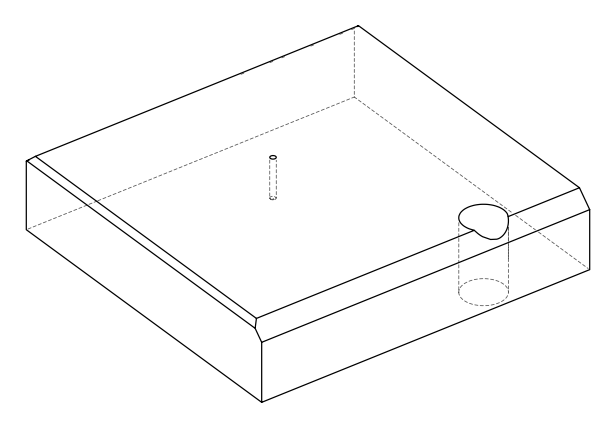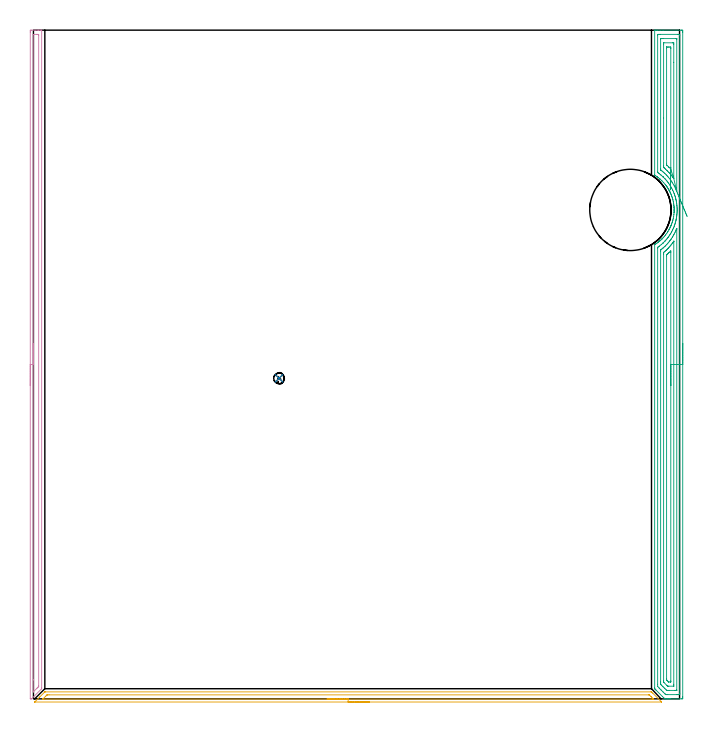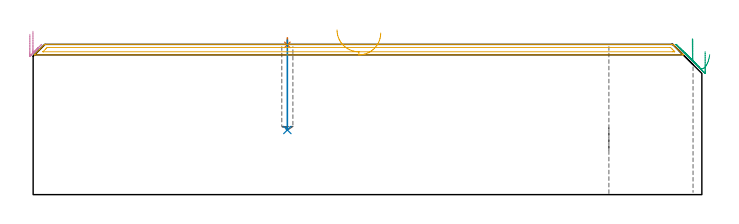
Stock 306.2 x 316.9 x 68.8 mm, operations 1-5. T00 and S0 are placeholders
(PLAN: 6 operations, 3 tool changes, 25.8 min)
(1 SPOT_DRILL | STEP1POCKET | NXT0321_9005460120000 | 0.03 min | 1 mm3)
(2 DRILL_BLIND_HOLE_INTO_CENTER | STEP1POCKET | UGT0301_175 | 0.17 min | 772 mm3)
(3 AREA_MILL | FG_CHAMFER_SURFACE | UGT0205_001 | 12.57 min | 28030 mm3)
(4 AREA_MILL_1 | FG_CHAMFER_SURFACE_1 | UGT0205_001 | 5.23 min | 4625 mm3)
(5 AREA_MILL_2 | FG_CHAMFER_SURFACE_2 | UGT0205_001 | 4.87 min | 3351 mm3)
(6 MILL_THROUGH_HOLE_FROM_SOLID_MATERIAL | STEP1HOLE | UGT0201_004 | Circular | 2.94 min | 79292 mm3)
(TOOL NXT0321_9005460120000 | NC Spot Drill, 142deg, 12mm, Carbide, Uncoated | D12 PA142 FL30 Z2)
(TOOL UGT0301_175 | Twist Drill 5.1 mm | D5.1 PA118 FL50 Z2)
(TOOL UGT0205_001 | Chamfer Mill 20 x 3 x 45 deg. | D20 FL50 Z2)
(TOOL UGT0201_004 | End Mill 32 mm | D32 FL53 Z6)
(OP 1 SPOT_DRILL)
G17 G21 G94 G90
T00 M6
G54
G17 G0 G90 X116.4 Y151.9 S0 M3
G43 Z78.8 H0
G94 G81 G98 Z68.58 F250. R71.8
G80
M5
M2
(OP 2 DRILL_BLIND_HOLE_INTO_CENTER)
G17 G21 G94 G90
T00 M6
G54
G17 G0 G90 X116.4 Y151.9 S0 M3
G43 Z78.8 H0
G94 G81 G98 Z29.6 F250. R70.8
G80
M5
M2
(OP 3 AREA_MILL)
G17 G21 G94 G90
T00 M6
G54
G17 G0 G90 X307.7 Y168.45 S1061 M3
G43 Z78.8 H0
Z65.5
G94 G1 Y168.412 Z64.628 F250.
Y168.298 Z63.764
Y168.109 Z62.912
Y167.847 Z62.08
Y167.513 Z61.274
Y167.11 Z60.5
Y166.641 Z59.764
Y166.11 Z59.072
Y165.521 Z58.429
Y164.878 Z57.84
Y164.186 Z57.308
Y163.45 Z56.84
Y162.676 Z56.437
Y161.87 Z56.103
Y161.038 Z55.841
Y160.186 Z55.652
Y159.322 Z55.538
Y158.45 Z55.5
Y1.047
X307.699 Y0.629 Z55.501
X307.695 Y0.158 Z55.504
X307.692 Y0.009 Z55.506
X307.23 Y0. Z55.968
X301.933 Z61.261
X301.41 Z61.787
X301.05 Z62.146
X300.527 Z62.669
X300.167 Z63.027
X299.383 Z63.815
X299.333 Z63.865
X299.284 Y0.001 Z63.913
X299.207 Y0.004 Z63.99
X299.17 Y0.033 Z64.028
X298.843 Y0.357 Z64.357
X298.107 Y1.091 Z65.089
X294.993 Y4.206 Z68.205
X294.87 Y4.329 Z68.329
X294.802 Y4.397 Z68.397
X294.509 Y4.69 Z68.689
X294.497 Y4.702 Z68.7
X294.406 Y4.799 Z68.792
X294.4 Y5.1 Z68.8
Y215.23
X294.406 Y215.244 Z68.793
X294.429 Y215.269 Z68.77
X294.768 Y215.485 Z68.432
X294.832 Y215.528 Z68.367
X295.16 Y215.744 Z68.04
X295.658 Y216.09 Z67.541
X296.037 Y216.374 Z67.161
X296.097 Y216.422 Z67.101
X296.195 Y216.5 Z67.001
X296.332 Y216.608 Z66.867
X296.474 Y216.72 Z66.726
X296.636 Y216.85 Z66.56
X296.806 Y216.984 Z66.393
X296.916 Y217.076 Z66.284
X297.358 Y217.471 Z65.841
X297.797 Y217.877 Z65.402
X297.83 Y217.912 Z65.368
X297.96 Y218.048 Z65.236
X298.385 Y218.486 Z64.815
X298.672 Y218.783 Z64.528
X299.07 Y219.253 Z64.127
X299.421 Y219.664 Z63.779
X299.55 Y219.829 Z63.65
X300.09 Y220.558 Z63.108
X300.426 Y221.045 Z62.77
X300.519 Y221.191 Z62.676
X300.687 Y221.452 Z62.51
X301.22 Y222.345 Z61.979
X301.241 Y222.383 Z61.958
X301.306 Y222.5 Z61.893
X301.679 Y223.239 Z61.517
X301.696 Y223.277 Z61.499
X301.839 Y223.582 Z61.359
X301.904 Y223.724 Z61.292
X301.933 Y223.784 Z61.265
X301.999 Y223.925 Z61.2
X302.095 Y224.133 Z61.104
X302.184 Y224.338 Z61.015
X302.227 Y224.453 Z60.971
X302.289 Y224.618 Z60.906
X302.376 Y224.844 Z60.82
X302.445 Y225.026 Z60.749
X302.647 Y225.619 Z60.551
X302.748 Y225.92 Z60.447
X302.847 Y226.247 Z60.351
X302.893 Y226.407 Z60.301
X303.016 Y226.814 Z60.182
X303.062 Y226.988 Z60.137
X303.219 Y227.707 Z59.976
X303.389 Y228.601 Z59.809
X303.394 Y228.642 Z59.802
X303.511 Y229.495 Z59.684
X303.594 Y230.388 Z59.6
X303.596 Y230.43 Z59.598
X303.62 Y230.944 Z59.577
X303.633 Y231.27 Z59.561
X303.634 Y231.282 Z59.56
X303.633 Y231.325 Z59.558
X303.632 Y231.75 Z59.554
Y231.838 Z59.556
Y232.175 Z59.559
X303.63 Y232.219 Z59.56
X303.592 Y233.031 Z59.605
X303.593 Y233.032
X303.592 Y233.069 Z59.607
X303.59 Y233.076 Z59.608
X303.504 Y233.963 Z59.69
X303.497 Y234.007 Z59.696
X303.377 Y234.856 Z59.817
X303.209 Y235.75 Z59.989
X303.062 Y236.412 Z60.137
X302.999 Y236.644 Z60.199
X302.816 Y237.255 Z60.381
X302.738 Y237.518 Z60.461
X302.732 Y237.537 Z60.467
X302.561 Y238.031 Z60.634
X302.489 Y238.245 Z60.709
X302.425 Y238.431 Z60.773
X302.176 Y239.081 Z61.024
X302.069 Y239.325 Z61.128
X301.933 Y239.619 Z61.267
X301.838 Y239.819 Z61.359
X301.659 Y240.205 Z61.541
X301.653 Y240.218 Z61.547
X301.305 Y240.9 Z61.893
X301.249 Y241.002 Z61.949
X301.189 Y241.112 Z62.009
X300.898 Y241.608 Z62.301
X300.838 Y241.707 Z62.362
X300.655 Y242.006 Z62.545
X300.407 Y242.384 Z62.788
X300.327 Y242.502 Z62.868
X300.242 Y242.629 Z62.956
X300.195 Y242.697 Z63.005
X300.052 Y242.899 Z63.148
X300.015 Y242.949 Z63.185
X299.873 Y243.136 Z63.323
X299.536 Y243.588 Z63.664
X299.373 Y243.793 Z63.826
X298.67 Y244.616 Z64.526
X298.606 Y244.687 Z64.59
X297.792 Y245.525 Z65.404
X297.735 Y245.58 Z65.462
X297.194 Y246.07 Z66.005
X297.077 Y246.174 Z66.119
X297.019 Y246.227 Z66.179
X296.916 Y246.321 Z66.284
X296.83 Y246.395 Z66.37
X296.737 Y246.474 Z66.463
X296.037 Y247.028 Z67.161
X295.809 Y247.201 Z67.389
X295.753 Y247.241 Z67.444
X295.58 Y247.367 Z67.619
X295.562 Y247.38 Z67.637
X295.504 Y247.42 Z67.695
X295.312 Y247.551 Z67.884
X295.159 Y247.656 Z68.039
X294.751 Y247.925 Z68.447
X294.518 Y248.076 Z68.678
X294.403 Y248.156 Z68.789
X294.4 Y248.314 Z68.8
Y316.718
X294.403 Y316.891 Z68.788
X294.411 Y316.892 Z68.78
X294.783 Y316.9 Z68.416
X295.033 Z68.167
X295.753 Z67.442
X296.996 Z66.201
X298.402 Z64.794
X306.968 Z56.229
X307.23 Y316.897 Z55.968
X307.692 Y316.891 Z55.506
X307.695 Y316.742 Z55.503
X307.699 Y316.271 Z55.501
X307.7 Y315.794 Z55.5
Y158.45
X306.286 Z56.914
X306.285 Y2.48 Z56.915
Y2.418
X306.279 Y2.012 Z56.921
X305.873 Y2.003 Z57.327
X305.464 Y2.001 Z57.736
X304.994 Y2. Z58.206
X300.579 Y2.001 Z62.621
X300.167 Y2.004 Z63.033
X299.687 Y2.01 Z63.513
X299.284 Y2.37 Z63.916
X299.233 Y2.418 Z63.967
X298.402 Y3.248 Z64.798
X297.443 Y4.206 Z65.757
X296.636 Y5.016 Z66.564
X296.556 Y5.1 Z66.644
X295.821 Y5.925 Z67.379
X295.814 Y6.889 Z67.386
X295.815 Y213.441 Z67.385
X295.819 Y213.857 Z67.381
X295.821 Y213.956 Z67.379
X295.883 Y214.007 Z67.317
X295.995 Y214.091 Z67.205
X296.335 Y214.335 Z66.865
X296.508 Y214.465 Z66.692
X296.636 Y214.563 Z66.564
X297.504 Y215.244 Z65.696
X298.402 Y216.047 Z64.798
X298.441 Y216.084 Z64.759
X298.483 Y216.124 Z64.717
X299.323 Y216.979 Z63.877
X299.359 Y217.018 Z63.841
X299.74 Y217.451 Z63.46
X300.143 Y217.912 Z63.057
X300.546 Y218.422 Z62.654
X300.84 Y218.806 Z62.36
X300.898 Y218.883 Z62.302
X300.93 Y218.927 Z62.27
X301.05 Y219.094 Z62.15
X301.297 Y219.45 Z61.903
X301.467 Y219.7 Z61.733
X301.65 Y219.987 Z61.55
X301.933 Y220.439 Z61.267
X301.991 Y220.536 Z61.209
X302.026 Y220.595 Z61.174
X302.318 Y221.099 Z60.882
X302.525 Y221.489 Z60.675
X302.816 Y222.053 Z60.384
X302.923 Y222.274 Z60.277
X302.974 Y222.383 Z60.226
X303.202 Y222.885 Z59.998
X303.378 Y223.277 Z59.822
X303.434 Y223.411 Z59.766
X303.472 Y223.506 Z59.728
X303.698 Y224.095 Z59.502
X303.719 Y224.151 Z59.481
X303.726 Y224.171 Z59.474
X303.942 Y224.819 Z59.258
X304.022 Y225.065 Z59.178
X304.155 Y225.497 Z59.045
X304.294 Y225.96 Z58.906
X304.33 Y226.087 Z58.87
X304.356 Y226.188 Z58.844
X304.514 Y226.854 Z58.686
X304.521 Y226.884 Z58.679
X304.581 Y227.162 Z58.619
X304.674 Y227.654 Z58.526
X304.69 Y227.748 Z58.51
X304.799 Y228.421 Z58.401
X304.831 Y228.642 Z58.369
X304.906 Y229.207 Z58.294
X304.938 Y229.536 Z58.262
X304.982 Y230.024 Z58.218
X305.009 Y230.43 Z58.191
X305.029 Y230.871 Z58.171
X305.045 Y231.325 Z58.155
X305.047 Y231.747 Z58.153
X305.043 Y232.219 Z58.157
X305.024 Y232.664 Z58.176
X305. Y233.113 Z58.2
X304.959 Y233.624 Z58.241
X304.923 Y234.007 Z58.277
X304.85 Y234.629 Z58.35
X304.812 Y234.901 Z58.388
X304.759 Y235.252 Z58.441
X304.685 Y235.691 Z58.515
X304.665 Y235.795 Z58.535
X304.581 Y236.235 Z58.619
X304.47 Y236.746 Z58.73
X304.453 Y236.819 Z58.747
X304.342 Y237.251 Z58.858
X304.248 Y237.584 Z58.952
X304.107 Y238.064 Z59.093
X303.974 Y238.478 Z59.226
X303.698 Y239.303 Z59.502
X303.673 Y239.372 Z59.527
X303.658 Y239.413 Z59.542
X303.313 Y240.266 Z59.887
X302.989 Y240.984 Z60.211
X302.906 Y241.16 Z60.294
X302.816 Y241.348 Z60.384
X302.452 Y242.055 Z60.748
X301.972 Y242.909 Z61.228
X301.948 Y242.949 Z61.252
X301.933 Y242.973 Z61.267
X301.595 Y243.501 Z61.605
X301.37 Y243.843 Z61.83
X301.05 Y244.303 Z62.15
X300.73 Y244.737 Z62.47
X300.486 Y245.057 Z62.714
X300.167 Y245.453 Z63.033
X300.018 Y245.631 Z63.182
X299.676 Y246.024 Z63.524
X299.284 Y246.459 Z63.916
X299.222 Y246.525 Z63.978
X298.402 Y247.349 Z64.798
X298.366 Y247.383 Z64.834
X298.326 Y247.42 Z64.874
X297.519 Y248.131 Z65.681
X297.301 Y248.314 Z65.899
X296.636 Y248.833 Z66.564
X296.134 Y249.208 Z67.066
X295.851 Y249.416 Z67.349
X295.821 Y249.448 Z67.379
X295.819 Y249.469 Z67.381
X295.816 Y249.52 Z67.384
X295.815 Y249.624 Z67.385
Y314.42
Y314.482
X295.821 Y314.888 Z67.379
X296.227 Y314.897 Z66.973
X296.636 Y314.899 Z66.564
X297.106 Y314.9 Z66.094
X305.464 Y314.899 Z57.736
X305.938 Y314.897 Z57.262
X306.174 Y314.89 Z57.026
X306.279 Y314.867 Z56.921
X306.285 Y314.545 Z56.915
Y314.482
X306.286 Y158.45 Z56.914
X304.872 Z58.328
X304.871 Y4.206 Z58.329
X304.869 Y4.059 Z58.331
X304.867 Y4.024 Z58.333
X304.865 Y4.013 Z58.335
X304.851 Y4.01 Z58.349
X304.782 Y4.002 Z58.418
X304.581 Y4.001 Z58.619
X303.902 Y4. Z59.298
X301.253 Z61.947
X301.05 Z62.15
X300.368 Y4.002 Z62.832
X300.167 Y4.009 Z63.033
X300.102 Y4.012 Z63.098
X300.034 Y4.075 Z63.166
X299.896 Y4.206 Z63.304
X299.284 Y4.815 Z63.916
X298.999 Y5.1 Z64.201
X298.402 Y5.698 Z64.798
X298.106 Y5.994 Z65.094
X297.519 Y6.592 Z65.681
X297.24 Y6.889 Z65.96
X297.235 Y7.176 Z65.965
X297.23 Y7.783 Z65.97
X297.229 Y8.077 Z65.971
Y211.947
X297.231 Y212.547 Z65.969
X297.234 Y212.693 Z65.966
X297.235 Y212.726 Z65.965
X297.252 Y212.746 Z65.948
X297.289 Y212.78 Z65.911
X297.519 Y212.964 Z65.681
X297.783 Y213.174 Z65.417
X298.12 Y213.441 Z65.08
X298.274 Y213.57 Z64.926
X298.402 Y213.68 Z64.798
X298.746 Y213.987 Z64.454
X299.134 Y214.335 Z64.066
X299.212 Y214.408 Z63.988
X299.284 Y214.478 Z63.916
X299.656 Y214.853 Z63.544
X300.027 Y215.23 Z63.173
X300.096 Y215.302 Z63.104
X300.167 Y215.378 Z63.033
X300.517 Y215.769 Z62.683
X300.832 Y216.124 Z62.368
X300.933 Y216.242 Z62.267
X301.05 Y216.383 Z62.15
X301.332 Y216.732 Z61.868
X301.559 Y217.018 Z61.641
X301.721 Y217.233 Z61.479
X301.933 Y217.519 Z61.267
X302.096 Y217.747 Z61.104
X302.211 Y217.912 Z60.989
X302.789 Y218.78 Z60.411
X302.809 Y218.812 Z60.391
X303.142 Y219.37 Z60.058
X303.337 Y219.7 Z59.863
X303.468 Y219.934 Z59.732
X303.698 Y220.359 Z59.502
X303.778 Y220.514 Z59.422
X303.819 Y220.595 Z59.381
X304.069 Y221.113 Z59.131
X304.249 Y221.489 Z58.951
X304.355 Y221.718 Z58.845
X304.581 Y222.219 Z58.619
X304.63 Y222.334 Z58.57
X304.65 Y222.383 Z58.55
X304.782 Y222.722 Z58.418
X304.838 Y222.863 Z58.362
X304.864 Y222.924 Z58.336
X304.867 Y222.907 Z58.333
X304.87 Y222.791 Z58.33
X304.871 Y222.572 Z58.329
X304.872 Y222.383 Z58.328
Y158.45
X303.457 Z59.743
Y6.889
X303.456 Y6.24 Z59.744
X303.452 Y6.023 Z59.748
X303.45 Y6.012 Z59.75
X303.445 Y6.008 Z59.755
X303.419 Y6.003 Z59.781
X303.364 Y6.001 Z59.836
X301.05 Y6. Z62.15
X300.606 Y6.008 Z62.594
X300.553 Y6.01 Z62.647
X300.468 Y6.089 Z62.732
X300.335 Y6.218 Z62.865
X300.167 Y6.382 Z63.033
X298.768 Y7.783 Z64.432
X298.693 Y7.863 Z64.507
X298.651 Y7.91 Z64.549
X298.649 Y7.946 Z64.551
X298.646 Y8.108 Z64.554
X298.643 Y8.432 Z64.557
Y210.759
X298.645 Y211.406 Z64.555
X298.648 Y211.53 Z64.552
X298.65 Y211.555 Z64.55
X298.675 Y211.579 Z64.525
X298.759 Y211.653 Z64.441
X299.045 Y211.896 Z64.155
X299.284 Y212.102 Z63.916
X299.519 Y212.31 Z63.681
X299.782 Y212.547 Z63.418
X299.982 Y212.735 Z63.218
X300.167 Y212.914 Z63.033
X300.43 Y213.175 Z62.77
X300.693 Y213.441 Z62.507
X300.869 Y213.625 Z62.331
X301.05 Y213.818 Z62.15
X301.295 Y214.087 Z61.905
X301.518 Y214.335 Z61.682
X301.712 Y214.56 Z61.488
X301.933 Y214.82 Z61.267
X302.117 Y215.043 Z61.083
X302.268 Y215.23 Z60.932
X302.508 Y215.541 Z60.692
X302.816 Y215.945 Z60.384
X302.948 Y216.124 Z60.252
X303.061 Y216.283 Z60.139
X303.26 Y216.567 Z59.94
X303.324 Y216.659 Z59.876
X303.441 Y216.825 Z59.759
X303.45 Y216.835 Z59.75
X303.451 Y216.833 Z59.749
X303.455 Y216.777 Z59.745
X303.457 Y216.702 Z59.743
Y216.625
Y158.45
X302.043 Z61.157
X302.042 Y8.454 Z61.158
X302.04 Y8.23 Z61.16
X302.036 Y8.082 Z61.164
X302.031 Y8.009 Z61.169
X302.016 Y8.007 Z61.184
X301.933 Y8.004 Z61.267
X301.717 Y8.001 Z61.483
X301.05 Y8.009 Z62.15
X301.007 Y8.01 Z62.193
X300.964 Y8.047 Z62.236
X300.872 Y8.133 Z62.328
X300.689 Y8.312 Z62.511
X300.322 Y8.677 Z62.878
X300.167 Y8.837 Z63.033
X300.081 Y8.929 Z63.119
X300.064 Y8.971 Z63.136
X300.061 Y9.087 Z63.139
X300.058 Y9.236 Z63.142
X300.057 Y9.459 Z63.143
Y9.571
Y209.976
X300.059 Y210.088 Z63.141
X300.064 Y210.311 Z63.136
X300.07 Y210.422 Z63.13
X300.097 Y210.45 Z63.103
X300.167 Y210.517 Z63.033
X300.292 Y210.632 Z62.908
X300.431 Y210.759 Z62.769
X300.752 Y211.061 Z62.448
X301.05 Y211.346 Z62.15
X301.204 Y211.497 Z61.996
X301.358 Y211.653 Z61.842
X302.026 Y212.339 Z61.174
X302.036 Y211.988 Z61.164
X302.041 Y211.765 Z61.159
X302.043 Y211.653 Z61.157
Y158.45
Y157.578 Z61.195
Y156.713 Z61.309
Y155.862 Z61.498
Y155.03 Z61.76
Y154.224 Z62.094
Y153.45 Z62.497
Y152.714 Z62.965
Y152.022 Z63.496
Y151.379 Z64.086
Y150.79 Z64.729
Y150.258 Z65.421
Y149.79 Z66.157
Y149.387 Z66.931
Y149.053 Z67.737
Y148.791 Z68.569
Y148.602 Z69.42
Y148.488 Z70.285
Y148.45 Z71.157
G0 Z78.8
X309.807 Y228.562
Z64.101
G1 X309.674 Y228.883 Z63.301
X309.515 Y229.267 Z62.534
X309.331 Y229.711 Z61.806
X309.123 Y230.212 Z61.123
X308.893 Y230.767 Z60.49
X308.643 Y231.37 Z59.911
X308.374 Y232.017 Z59.392
X308.09 Y232.704 Z58.936
X307.791 Y233.425 Z58.546
X307.48 Y234.175 Z58.226
X307.159 Y234.947 Z57.977
X306.832 Y235.737 Z57.803
X306.5 Y236.537 Z57.703
X306.166 Y237.343 Z57.68
X305.832 Y238.147 Z57.733
X305.502 Y238.944 Z57.861
X305.177 Y239.728 Z58.064
X304.86 Y240.492 Z58.34
X304.761 Y240.731 Z58.439
X304.705 Y240.869 Z58.495
X304.588 Y241.16 Z58.612
X304.581 Y241.176 Z58.619
X304.177 Y242.055 Z59.023
X303.799 Y242.847 Z59.401
X303.747 Y242.949 Z59.453
X303.698 Y243.041 Z59.502
X303.248 Y243.843 Z59.952
X302.816 Y244.575 Z60.384
X302.716 Y244.737 Z60.484
X302.535 Y245.022 Z60.665
X302.112 Y245.631 Z61.088
X301.933 Y245.879 Z61.267
X301.446 Y246.525 Z61.754
X301.05 Y247.01 Z62.15
X300.706 Y247.42 Z62.494
X300.45 Y247.706 Z62.75
X300.167 Y248.015 Z63.033
X299.88 Y248.314 Z63.32
X299.284 Y248.907 Z63.916
X298.964 Y249.208 Z64.236
X298.402 Y249.708 Z64.798
X297.936 Y250.102 Z65.264
X297.321 Y250.595 Z65.879
X297.259 Y250.647 Z65.941
X297.236 Y250.668 Z65.964
X297.234 Y250.708 Z65.966
X297.23 Y250.996 Z65.97
X297.229 Y251.29 Z65.971
Y312.694
X297.231 Y312.841 Z65.969
X297.233 Y312.876 Z65.967
X297.235 Y312.887 Z65.965
X297.249 Y312.89 Z65.951
X297.318 Y312.898 Z65.882
X298.402 Y312.9 Z64.798
X304.581 Y312.899 Z58.619
X304.785 Y312.895 Z58.415
X304.842 Y312.89 Z58.358
X304.865 Y312.886 Z58.335
X304.867 Y312.869 Z58.333
X304.87 Y312.792 Z58.33
X304.871 Y312.694 Z58.329
X304.872 Y312.4 Z58.328
X304.871 Y241.037 Z58.329
X304.87 Y240.868 Z58.33
X304.86 Y240.492 Z58.34
X303.45 Y246.586 Z59.75
X303.214 Y246.911 Z59.986
X303.161 Y246.983 Z60.039
X302.938 Y247.295 Z60.262
X302.846 Y247.42 Z60.354
X302.816 Y247.46 Z60.384
X302.448 Y247.938 Z60.752
X302.15 Y248.314 Z61.05
X301.933 Y248.575 Z61.267
X301.385 Y249.208 Z61.815
X301.05 Y249.577 Z62.15
X300.541 Y250.102 Z62.659
X300.167 Y250.473 Z63.033
X299.612 Y250.996 Z63.588
X299.284 Y251.289 Z63.916
X298.967 Y251.567 Z64.233
X298.787 Y251.725 Z64.413
X298.691 Y251.812 Z64.509
X298.65 Y251.853 Z64.55
X298.649 Y251.89 Z64.551
X298.644 Y252.54 Z64.556
X298.643 Y275.261 Z64.557
Y310.011
X298.644 Y310.66 Z64.556
X298.648 Y310.877 Z64.552
X298.65 Y310.888 Z64.55
X298.655 Y310.892 Z64.545
X298.681 Y310.897 Z64.519
X298.736 Y310.899 Z64.464
X302.816 Y310.9 Z60.384
X303.255 Y310.89 Z59.945
X303.451 Y310.876 Z59.749
X303.452 Y310.764 Z59.748
X303.456 Y310.256 Z59.744
X303.457 Y301.649 Z59.743
Y247.233
X303.453 Y246.774 Z59.747
X303.45 Y246.586 Z59.75
X302.031 Y251.055 Z61.169
X301.933 Y251.154 Z61.267
X301.207 Y251.89 Z61.993
X301.05 Y252.042 Z62.15
X300.265 Y252.785 Z62.935
X300.167 Y252.877 Z63.033
X300.073 Y252.969 Z63.127
X300.063 Y253.344 Z63.137
X300.058 Y253.567 Z63.142
X300.057 Y253.679 Z63.143
Y253.79
X300.058 Y308.446 Z63.142
X300.06 Y308.67 Z63.14
X300.064 Y308.818 Z63.136
X300.069 Y308.891 Z63.131
X300.084 Y308.893 Z63.116
X300.167 Y308.896 Z63.033
X300.382 Y308.899 Z62.818
X301.05 Y308.9 Z62.15
X301.265 Y308.899 Z61.935
X301.933 Y308.892 Z61.267
X302.022 Y308.89 Z61.178
X302.036 Y308.558 Z61.164
X302.041 Y308.335 Z61.159
X302.043 Y308.223 Z61.157
Y251.779
X302.042 Y251.667 Z61.158
X302.039 Y251.443 Z61.161
X302.031 Y251.055 Z61.169
X302.015 Y250.185 Z61.223
X301.998 Y249.323 Z61.354
X301.982 Y248.475 Z61.559
X301.966 Y247.648 Z61.837
X301.951 Y246.849 Z62.186
X301.937 Y246.083 Z62.603
X301.923 Y245.356 Z63.086
X301.91 Y244.675 Z63.63
X301.898 Y244.043 Z64.232
X301.887 Y243.466 Z64.886
X301.877 Y242.948 Z65.588
X301.868 Y242.494 Z66.333
X301.861 Y242.106 Z67.114
X301.855 Y241.787 Z67.926
X301.85 Y241.541 Z68.763
X301.847 Y241.368 Z69.618
X301.845 Y241.271 Z70.485
X301.844 Y241.25 Z71.357
G0 Z78.8
M5
M2
(OP 4 AREA_MILL_1)
G17 G21 G94 G90
T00 M6
G54
G17 G0 G90 X-1.5 Y148.45 S1061 M3
G43 Z78.8 H0
Z73.4
G94 G1 Y148.488 Z72.528 F250.
Y148.602 Z71.664
Y148.791 Z70.812
Y149.053 Z69.98
Y149.387 Z69.174
Y149.79 Z68.4
Y150.258 Z67.664
Y150.79 Z66.972
Y151.379 Z66.329
Y152.022 Z65.74
Y152.714 Z65.208
Y153.45 Z64.74
Y154.224 Z64.337
Y155.03 Z64.003
Y155.862 Z63.741
Y156.714 Z63.552
Y157.578 Z63.438
Y158.45 Z63.4
Y315.871
X-1.499 Y316.271 Z63.401
X-1.494 Y316.76 Z63.403
X-1.491 Y316.891 Z63.405
X-1.01 Y316.9 Z63.886
X0.758 Z65.653
X2.166 Z67.062
X2.526 Z67.421
X3.501 Z68.401
X3.868 Y316.89 Z68.76
X3.884 Y316.87 Z68.776
X3.903 Y316.83 Z68.797
X3.9 Y316.722 Z68.8
Y5.1
X3.897 Y4.826 Z68.786
X3.865 Y4.772 Z68.763
X3.864 Y4.77 Z68.761
X-0.716 Y0.183 Z64.181
X-0.869 Y0.033 Z64.028
X-0.907 Y0.003 Z63.988
X-1.109 Y0. Z63.789
X-1.25 Z63.647
X-1.492 Y0.01 Z63.405
X-1.499 Y0.071 Z63.399
X-1.5 Y158.45 Z63.4
X-0.086 Z64.814
X-0.085 Y314.802 Z64.815
X-0.084 Y314.855 Z64.816
X-0.082 Y314.881 Z64.818
X-0.08 Y314.887 Z64.82
X-0.067 Y314.89 Z64.833
X0.346 Y314.898 Z65.246
X1.642 Y314.899 Z66.542
X2.116 Y314.897 Z67.016
X2.363 Y314.89 Z67.263
X2.479 Y314.881 Z67.379
X2.485 Y314.524 Z67.385
Y314.482
Y6.036
X2.484 Y5.994 Z67.384
X2.479 Y5.889 Z67.379
X2.473 Y5.841 Z67.373
X2.434 Y5.799 Z67.334
X2.303 Y5.662 Z67.203
X2.137 Y5.494 Z67.037
X1.745 Y5.1 Z66.645
X-0.084 Y3.269 Z64.816
X-0.085 Y3.27 Z64.815
X-0.086 Y8.987 Z64.814
Y158.45
Y159.322 Z64.852
Y160.186 Z64.966
Y161.038 Z65.155
Y161.87 Z65.417
Y162.676 Z65.751
Y163.45 Z66.154
Y164.186 Z66.623
Y164.878 Z67.154
Y165.521 Z67.743
Y166.11 Z68.386
Y166.642 Z69.078
Y167.11 Z69.814
Y167.513 Z70.588
Y167.847 Z71.394
Y168.109 Z72.226
Y168.298 Z73.078
Y168.412 Z73.943
Y168.45 Z74.814
G0 Z78.8
M5
M2
(OP 5 AREA_MILL_2)
G17 G21 G94 G90
T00 M6
G54
G17 G0 G90 X159.15 Y-1.5 S1061 M3
G43 Z78.8 H0
Z74.
G94 G1 X159.112 Z73.128 F250.
X158.998 Z72.264
X158.809 Z71.412
X158.547 Z70.58
X158.213 Z69.774
X157.81 Z69.
X157.342 Z68.264
X156.811 Z67.572
X156.221 Z66.929
X155.578 Z66.34
X154.886 Z65.808
X154.15 Z65.34
X153.376 Z64.937
X152.57 Z64.603
X151.738 Z64.341
X150.887 Z64.152
X150.022 Z64.038
X149.15 Z64.
X0.703
X0.629 Y-1.494 Z64.004
X0.619 Y-1.492 Z64.005
X0.629 Y-1.47 Z64.028
X3. Y0.9 Z66.4
X5.131 Y3.032 Z68.531
X5.38 Y3.281 Z68.778
X5.386 Y3.287 Z68.783
X5.403 Y3.295 Z68.788
X5.694 Y3.3 Z68.8
X292.607
X292.897 Y3.295 Z68.788
X292.914 Y3.287 Z68.783
X293.5 Y2.7 Z68.199
X297.374 Y-1.173 Z64.326
X297.534 Y-1.333 Z64.164
X297.671 Y-1.475 Z64.023
X297.683 Y-1.494 Z64.003
X297.671 Y-1.499 Z63.999
X149.15 Y-1.5 Z64.
Y-0.086 Z65.414
X4.8
X4.707 Y-0.085 Z65.415
X4.522 Y-0.08 Z65.42
X4.484 Y-0.079 Z65.421
X4.491 Y-0.068 Z65.432
X4.519 Y-0.035 Z65.465
X4.558 Y0.007 Z65.507
X5.694 Y1.144 Z66.644
X6.019 Y1.468 Z66.968
X6.35 Y1.793 Z67.293
X6.43 Y1.868 Z67.368
X6.501 Y1.879 Z67.379
X6.587 Y1.881 Z67.381
X7.389 Y1.885 Z67.385
X291.621
X291.713 Y1.884 Z67.384
X291.805 Y1.881 Z67.381
X291.861 Y1.878 Z67.378
X291.891 Y1.851 Z67.351
X291.954 Y1.793 Z67.293
X292.607 Y1.144 Z66.644
X292.85 Y0.9 Z66.4
X293.5 Y0.249 Z65.749
X293.736 Y0.007 Z65.507
X293.807 Y-0.068 Z65.432
X293.685 Y-0.079 Z65.421
X293.591 Y-0.083 Z65.417
X293.5 Y-0.085 Z65.415
X292.699 Y-0.086 Z65.414
X149.15
X148.279 Z65.452
X147.414 Z65.566
X146.562 Z65.755
X145.73 Z66.017
X144.924 Z66.351
X144.15 Z66.754
X143.414 Z67.223
X142.722 Z67.754
X142.079 Z68.343
X141.49 Z68.986
X140.959 Z69.678
X140.49 Z70.414
X140.087 Z71.188
X139.753 Z71.994
X139.491 Z72.826
X139.302 Z73.678
X139.188 Z74.543
X139.15 Z75.414
G0 Z78.8
M5
M2
